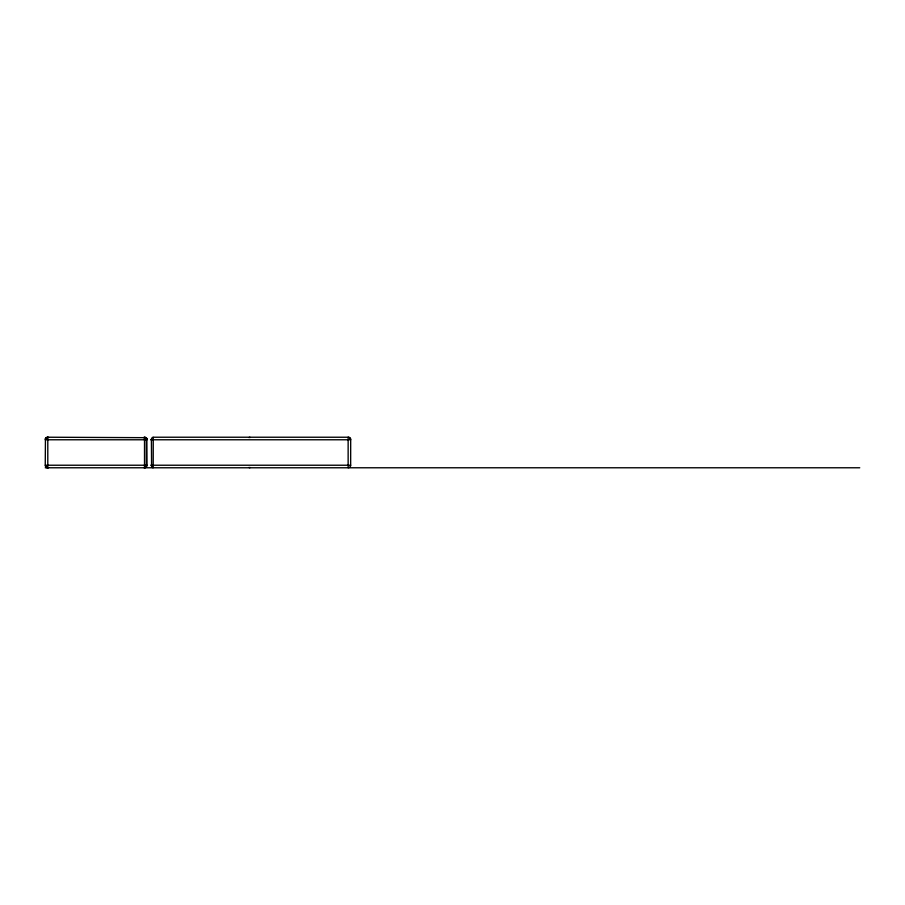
<?xml version="1.0" encoding="UTF-8"?>
<svg xmlns="http://www.w3.org/2000/svg" width="905" height="905" viewBox="0 0 905 905"><rect width="100%" height="100%" fill="white"/><g stroke="black" fill="none" stroke-linecap="round" stroke-linejoin="round"><path stroke-width="1.36" d="M153.25 437.364L153.205 467.727L152.459 467.58A2.229 1.663 -84.9 0 1 151.689 466.754L151.678 466.584M45.442 438.71L45.25 465.227A2.545 2.545 0 0 0 47.795 467.772L48.542 467.58M150.671 439.773L350.642 439.773L350.54 438.846A2.285 2.285 0 0 0 349.964 437.963L349.579 437.658A2.783 2.783 0 0 0 348.335 437.239L153.205 437.228A2.545 1.799 -90 0 0 151.407 439.773L151.599 466.347M45.273 465.227L147.04 465.227L146.87 438.71M150.671 465.227L350.654 465.227L350.688 439.773A2.545 2.545 0 0 0 348.142 437.228L348.142 467.727A2.545 2.545 0 0 0 350.688 465.227M45.25 467.772L859.75 467.772M143.771 467.58L144.517 467.772A2.545 2.545 0 0 0 147.062 465.227M249.927 437.568L249.927 437.262A2.545 1.799 -90 0 0 248.999 437.59M249.927 467.433L249.927 467.738A2.545 1.799 90 0 1 248.999 467.41M47.795 467.772A2.545 1.799 90 0 1 46.257 466.539A2.545 1.799 -90 0 0 47.795 467.772L47.795 437.228L146.01 437.681A2.229 2.229 0 0 1 146.882 438.71M46.257 438.461A2.545 1.799 -90 0 1 48.723 437.59M143.59 437.59A2.545 1.799 -90 0 1 145.4 437.556A2.545 1.799 -90 0 1 146.316 439.773L146.316 465.227A2.545 1.799 90 0 1 144.517 467.772L144.517 437.239A2.545 2.545 0 0 1 147.062 439.773L45.273 439.773A2.545 2.545 0 0 1 47.795 437.228L46.302 437.681A2.229 2.229 0 0 0 45.431 438.71"/></g></svg>
